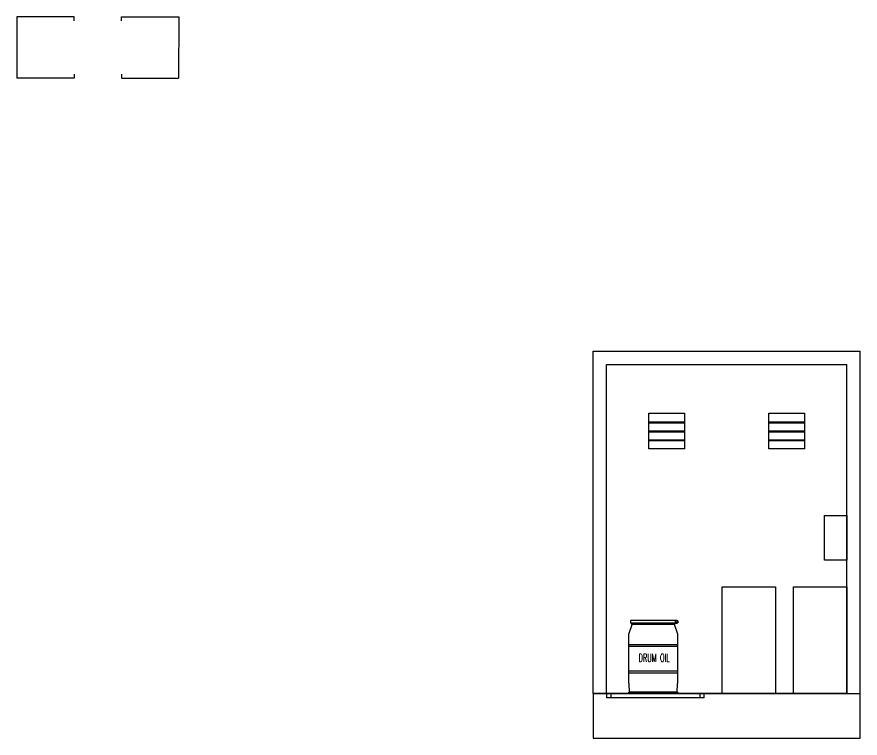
# Model space of a CAD drawing. Header units: millimetres. Extents: x -115011 to 94068, y -14280 to 53583.
# Drawn here: x 10792 to 20272, y -9581 to -1476 of the extents above; entities that cross this region are included whole.
import ezdxf

# ---------------------------------------------------------------- set-up
doc = ezdxf.new("R2010")
doc.units = ezdxf.units.MM
doc.layers.add('C NOTASI', color=3, linetype='Continuous', lineweight=5)
doc.layers.add('Edges', color=7, linetype='Continuous')
doc.styles.add('300', font='rs.shx', dxfattribs={"width": 0.6, "height": 100})

# ---------------------------------------------------------------- blocks, each defined once
blk = doc.blocks.new('plastic water drum fr')
at = {"layer": 'Edges'}
for p, q in [((-11.76, 17.52), (-11.77, 17.52)), ((-11.77, 17.52), (-11.77, 17.51)), ((-11.77, 17.52), (-11.69, 17.52)), ((-11.77, 17.51), (-11.77, 17.5)), ((-11.77, 17.51), (-11.69, 17.51)), ((-11.77, 17.5), (-11.77, 16.49)), ((-11.77, 17.5), (-11.69, 17.5)), ((-11.77, 16.49), (-11.77, 16.49)), ((-11.77, 16.48), (-11.77, 16.49)), ((-11.69, 16.49), (-11.77, 16.49)), ((-11.69, 16.49), (-11.77, 16.49)), ((-11.76, 16.48), (-11.77, 16.48)), ((-11.69, 16.48), (-11.77, 16.48)), ((-11.75, 17.53), (-11.76, 17.53)), ((-11.76, 17.53), (-11.76, 17.52)), ((-11.76, 17.53), (-11.68, 17.53)), ((-11.76, 17.52), (-11.69, 17.52)), ((-11.76, 16.47), (-11.76, 16.48)), ((-11.69, 16.48), (-11.76, 16.48)), ((-11.75, 16.47), (-11.76, 16.47)), ((-11.68, 16.47), (-11.76, 16.47)), ((-11.75, 17.53), (-11.75, 17.53)), ((-11.75, 17.53), (-11.75, 17.53)), ((-11.75, 17.53), (-11.74, 17.53)), ((-11.75, 16.47), (-11.75, 16.47)), ((-11.75, 16.47), (-11.75, 16.47)), ((-11.75, 16.47), (-11.74, 16.47)), ((-11.72, 17.53), (-11.74, 17.53)), ((-11.74, 17.53), (-11.74, 17.53)), ((-11.74, 16.47), (-11.72, 16.47)), ((-11.72, 17.53), (-11.72, 17.53)), ((-11.72, 17.53), (-11.71, 17.53)), ((-11.72, 16.47), (-11.72, 16.47)), ((-11.68, 16.47), (-11.72, 16.47)), ((-11.71, 17.53), (-11.7, 17.53)), ((-11.7, 17.53), (-11.68, 17.53)), ((-11.68, 17.53), (-11.69, 17.52)), ((-11.69, 17.52), (-11.69, 17.51)), ((-11.69, 17.52), (-11.69, 17.52)), ((-11.69, 17.52), (-10.71, 17.52)), ((-11.69, 17.52), (-10.71, 17.52)), ((-11.69, 17.51), (-11.69, 17.5)), ((-11.69, 17.51), (-10.71, 17.51)), ((-11.69, 17.5), (-11.69, 16.49)), ((-10.71, 17.5), (-11.69, 17.5)), ((-11.69, 16.49), (-11.69, 16.49)), ((-11.69, 16.48), (-11.69, 16.49)), ((-10.71, 16.49), (-11.69, 16.49)), ((-10.71, 16.49), (-11.69, 16.49)), ((-11.69, 16.48), (-11.69, 16.48)), ((-11.68, 16.47), (-11.69, 16.48)), ((-10.71, 16.48), (-11.69, 16.48)), ((-10.71, 16.48), (-11.69, 16.48)), ((-11.68, 17.53), (-11.68, 17.53)), ((-11.68, 17.53), (-11.67, 17.53)), ((-11.68, 17.53), (-10.71, 17.53)), ((-11.68, 16.47), (-11.68, 16.47)), ((-11.67, 16.47), (-11.68, 16.47)), ((-10.71, 16.47), (-11.68, 16.47)), ((-11.67, 17.53), (-11.67, 17.53)), ((-11.67, 17.53), (-11.67, 17.53)), ((-11.67, 17.53), (-11.67, 17.53)), ((-11.67, 17.53), (-11.67, 17.53)), ((-11.65, 17.53), (-11.67, 17.53)), ((-11.67, 16.47), (-11.67, 16.47)), ((-11.67, 16.47), (-11.67, 16.47)), ((-11.67, 16.47), (-11.67, 16.47)), ((-11.67, 16.47), (-11.53, 16.47)), ((-11.65, 17.53), (-11.54, 17.53)), ((-11.54, 17.55), (-11.53, 17.56)), ((-11.54, 17.53), (-11.54, 17.55)), ((-11.51, 17.53), (-11.54, 17.53)), ((-11.53, 17.6), (-11.52, 17.61)), ((-11.53, 17.59), (-11.53, 17.6)), ((-11.53, 17.58), (-11.53, 17.59)), ((-11.53, 17.56), (-11.53, 17.58)), ((-11.53, 16.45), (-11.53, 16.47)), ((-11.51, 16.47), (-11.53, 16.47)), ((-11.53, 16.43), (-11.53, 16.45)), ((-11.53, 16.42), (-11.53, 16.43)), ((-11.52, 16.4), (-11.53, 16.42)), ((-11.52, 17.63), (-11.51, 17.64)), ((-11.52, 17.61), (-11.52, 17.63)), ((-11.52, 16.39), (-11.52, 16.4)), ((-11.52, 16.39), (-11.51, 16.36)), ((-11.51, 17.65), (-11.5, 17.66)), ((-11.51, 17.64), (-11.51, 17.65)), ((-11.51, 17.53), (-11.51, 17.53)), ((-11.51, 17.53), (-11.41, 17.53)), ((-11.51, 16.47), (-11.41, 16.47)), ((-11.51, 16.47), (-11.51, 16.47)), ((-11.51, 16.35), (-11.51, 16.36)), ((-11.5, 16.34), (-11.51, 16.35)), ((-11.5, 17.66), (-11.48, 17.68)), ((-11.49, 16.33), (-11.5, 16.34)), ((-11.49, 16.32), (-11.49, 16.33)), ((-11.49, 16.32), (-11.46, 16.31)), ((-11.47, 17.68), (-11.48, 17.68)), ((-11.47, 17.68), (-11.44, 17.68)), ((-11.46, 16.31), (-11.46, 16.3)), ((-11.46, 16.3), (-11.43, 16.3)), ((-11.44, 17.68), (-11.07, 17.68)), ((-11.08, 16.3), (-11.43, 16.3)), ((-11.41, 17.57), (-11.41, 17.58)), ((-11.41, 17.58), (-11.41, 17.58)), ((-11.41, 17.56), (-11.41, 17.57)), ((-11.41, 17.55), (-11.41, 17.56)), ((-11.41, 17.55), (-11.41, 17.55)), ((-11.4, 17.55), (-11.41, 17.55)), ((-11.41, 17.55), (-11.41, 17.55)), ((-11.41, 17.55), (-11.4, 17.55)), ((-11.41, 17.54), (-11.41, 17.55)), ((-11.41, 17.55), (-11.41, 17.55)), ((-11.41, 17.53), (-11.41, 17.54)), ((-11.41, 17.54), (-11.41, 17.54)), ((-11.17, 17.54), (-11.41, 17.54)), ((-11.41, 17.53), (-11.36, 17.53)), ((-11.41, 16.46), (-11.41, 16.47)), ((-11.38, 16.47), (-11.41, 16.47)), ((-11.41, 16.46), (-11.41, 16.46)), ((-11.41, 16.45), (-11.41, 16.46)), ((-11.17, 16.46), (-11.41, 16.46)), ((-11.4, 16.45), (-11.41, 16.45)), ((-11.41, 16.44), (-11.41, 16.45)), ((-11.41, 16.45), (-11.41, 16.45)), ((-11.13, 16.44), (-11.41, 16.44)), ((-11.41, 16.43), (-11.41, 16.44)), ((-11.4, 16.42), (-11.41, 16.43)), ((-11.4, 17.55), (-11.4, 17.55)), ((-11.4, 17.55), (-11.22, 17.55)), ((-11.39, 16.45), (-11.4, 16.45)), ((-11.4, 16.42), (-11.4, 16.42)), ((-11.4, 16.42), (-11.4, 16.42)), ((-11.4, 16.42), (-11.4, 16.42)), ((-11.4, 16.41), (-11.4, 16.42)), ((-11.38, 16.44), (-11.39, 16.45)), ((-11.38, 16.47), (-11.36, 16.47)), ((-11.38, 16.47), (-11.38, 16.47)), ((-11.36, 16.44), (-11.38, 16.44)), ((-11.33, 17.53), (-11.36, 17.53)), ((-11.33, 16.47), (-11.36, 16.47)), ((-11.35, 16.44), (-11.36, 16.44)), ((-11.34, 16.44), (-11.35, 16.44)), ((-11.33, 16.44), (-11.34, 16.44)), ((-11.33, 17.53), (-11.33, 17.53)), ((-11.33, 17.53), (-11.17, 17.53)), ((-11.33, 16.47), (-11.31, 16.47)), ((-11.33, 16.47), (-11.33, 16.47)), ((-11.32, 16.44), (-11.33, 16.44)), ((-11.31, 16.44), (-11.32, 16.44)), ((-11.31, 16.47), (-11.31, 16.47)), ((-11.31, 16.47), (-11.25, 16.47)), ((-11.31, 16.44), (-11.3, 16.44)), ((-11.31, 16.44), (-11.31, 16.44)), ((-11.3, 16.44), (-11.3, 16.44)), ((-11.3, 16.44), (-11.3, 16.44)), ((-11.3, 16.44), (-11.29, 16.44)), ((-11.3, 16.44), (-11.3, 16.44)), ((-11.29, 16.44), (-11.27, 16.44)), ((-11.27, 16.44), (-11.26, 16.44)), ((-11.26, 16.44), (-11.25, 16.44)), ((-11.25, 16.47), (-11.24, 16.47)), ((-11.25, 16.44), (-11.24, 16.44)), ((-11.24, 16.47), (-11.23, 16.47)), ((-11.24, 16.47), (-11.24, 16.47)), ((-11.24, 16.44), (-11.23, 16.45)), ((-11.23, 16.47), (-11.19, 16.47)), ((-11.23, 16.45), (-11.22, 16.45)), ((-11.22, 17.55), (-11.21, 17.55)), ((-11.22, 17.55), (-11.22, 17.55)), ((-11.22, 17.55), (-11.12, 17.55)), ((-11.22, 16.45), (-11.21, 16.45)), ((-11.21, 17.55), (-11.2, 17.54)), ((-11.21, 16.45), (-11.2, 16.45)), ((-11.2, 17.54), (-11.19, 17.54)), ((-11.2, 16.45), (-11.19, 16.46)), ((-11.19, 17.54), (-11.17, 17.54)), ((-11.19, 16.47), (-11.17, 16.47)), ((-11.19, 16.46), (-11.17, 16.46)), ((-11.17, 17.53), (-11.17, 17.54)), ((-11.16, 17.53), (-11.17, 17.53)), ((-11.17, 16.47), (-11.17, 16.46)), ((-11.14, 16.47), (-11.17, 16.47)), ((-11.14, 17.53), (-11.16, 17.53)), ((-11.14, 17.53), (-11.13, 17.53)), ((-11.13, 16.47), (-11.14, 16.47)), ((-11.12, 17.53), (-11.13, 17.53)), ((-11.13, 16.47), (-11.12, 16.47)), ((-11.12, 16.45), (-11.13, 16.44)), ((-11.11, 16.44), (-11.13, 16.44)), ((-11.12, 17.55), (-11.12, 17.55)), ((-11.12, 17.55), (-11.12, 17.54)), ((-11.12, 17.55), (-11.1, 17.55)), ((-11.12, 17.54), (-11.12, 17.53)), ((-11.12, 17.53), (-11.12, 17.53)), ((-11.11, 17.53), (-11.12, 17.53)), ((-11.12, 16.47), (-11.12, 16.46)), ((-11.12, 16.47), (-11.12, 16.47)), ((-11.02, 16.47), (-11.12, 16.47)), ((-11.12, 16.46), (-11.12, 16.45)), ((-11.1, 17.53), (-11.11, 17.53)), ((-11.11, 17.53), (-11.11, 17.53)), ((-11.1, 17.53), (-11.11, 17.53)), ((-11.11, 16.44), (-11.11, 16.44)), ((-11.11, 16.44), (-11.11, 16.44)), ((-11.1, 17.55), (-11.09, 17.55)), ((-11.04, 17.53), (-11.1, 17.53)), ((-11.08, 16.3), (-11.05, 16.32)), ((-11.08, 16.3), (-11.08, 16.3)), ((-11.07, 17.68), (-11.06, 17.68)), ((-11.06, 17.68), (-11.03, 17.66)), ((-11.04, 16.33), (-11.05, 16.32)), ((-11.03, 17.53), (-11.04, 17.53)), ((-11.03, 17.53), (-11.04, 17.53)), ((-11.03, 16.34), (-11.04, 16.33)), ((-11.04, 16.33), (-11.04, 16.33)), ((-11.03, 17.66), (-11.03, 17.66)), ((-11.03, 17.66), (-11.02, 17.65)), ((-11.03, 17.53), (-11.03, 17.53)), ((-10.99, 17.53), (-11.03, 17.53)), ((-11.03, 16.34), (-11.02, 16.37)), ((-11.02, 17.65), (-11.01, 17.62)), ((-11.02, 16.47), (-11.02, 16.47)), ((-11.02, 16.47), (-10.98, 16.47)), ((-11.02, 16.47), (-11, 16.45)), ((-11.01, 16.38), (-11.02, 16.37)), ((-11.01, 17.62), (-11.01, 17.62)), ((-11.01, 17.62), (-11.01, 17.61)), ((-11.01, 17.61), (-11, 17.6)), ((-11, 16.41), (-11.01, 16.4)), ((-11.01, 16.4), (-11.01, 16.38)), ((-11, 17.6), (-11, 17.59)), ((-11, 17.59), (-11, 17.58)), ((-11, 17.58), (-11, 17.56)), ((-11, 17.56), (-11, 17.55)), ((-11, 17.55), (-10.99, 17.54)), ((-11, 16.45), (-11, 16.45)), ((-11, 16.45), (-11, 16.43)), ((-11, 16.45), (-10.88, 16.39)), ((-11, 16.43), (-11, 16.41)), ((-10.99, 17.54), (-10.99, 17.53)), ((-10.95, 17.53), (-10.99, 17.53)), ((-10.98, 16.47), (-10.92, 16.47)), ((-10.88, 17.57), (-10.95, 17.53)), ((-10.92, 17.53), (-10.95, 17.53)), ((-10.92, 17.53), (-10.92, 17.53)), ((-10.92, 17.53), (-10.91, 17.53)), ((-10.92, 16.47), (-10.91, 16.47)), ((-10.92, 16.47), (-10.92, 16.47)), ((-10.89, 17.53), (-10.91, 17.53)), ((-10.91, 16.47), (-10.9, 16.47)), ((-10.9, 16.47), (-10.89, 16.47)), ((-10.88, 17.53), (-10.89, 17.53)), ((-10.87, 16.47), (-10.89, 16.47)), ((-10.88, 17.57), (10.88, 17.57)), ((-10.88, 17.53), (-10.87, 17.53)), ((-10.44, 16.39), (-10.88, 16.39)), ((-10.85, 17.53), (-10.87, 17.53)), ((-10.87, 16.47), (-10.85, 16.47)), ((-10.87, 16.47), (-10.87, 16.47)), ((-10.85, 17.53), (-10.83, 17.53)), ((-10.85, 17.53), (-10.85, 17.53)), ((-10.85, 16.47), (-10.85, 16.47)), ((-10.85, 16.47), (-10.84, 16.47)), ((-10.84, 16.47), (-10.83, 16.47)), ((-10.83, 17.53), (-10.81, 17.53)), ((-10.83, 17.53), (-10.83, 17.53)), ((-10.81, 16.47), (-10.83, 16.47)), ((-10.8, 17.53), (-10.81, 17.53)), ((-10.81, 16.47), (-10.8, 16.47)), ((-10.81, 16.47), (-10.81, 16.47)), ((-10.79, 17.53), (-10.8, 17.53)), ((-10.8, 16.47), (-10.79, 16.47)), ((-10.79, 17.53), (-10.78, 17.53)), ((-10.79, 16.47), (-10.78, 16.47)), ((-10.77, 17.53), (-10.78, 17.53)), ((-10.76, 16.47), (-10.78, 16.47)), ((-10.76, 17.53), (-10.77, 17.53)), ((-10.74, 17.53), (-10.76, 17.53)), ((-10.76, 16.47), (-10.74, 16.47)), ((-10.76, 16.47), (-10.76, 16.47)), ((-10.72, 17.53), (-10.74, 17.53)), ((-10.74, 17.53), (-10.74, 17.53)), ((-10.74, 16.47), (-10.72, 16.47)), ((-10.74, 16.47), (-10.74, 16.47)), ((-10.71, 17.53), (-10.72, 17.53)), ((-10.71, 16.47), (-10.72, 16.47)), ((-10.71, 17.53), (-10.71, 17.53)), ((-10.71, 17.53), (-10.69, 17.53)), ((-10.7, 17.53), (-10.71, 17.53)), ((-10.71, 17.53), (-10.71, 17.52)), ((-10.71, 17.52), (-10.69, 17.52)), ((-10.71, 17.52), (-10.71, 17.51)), ((-10.71, 17.52), (-10.69, 17.52)), ((-10.71, 17.52), (-10.71, 17.52)), ((-10.71, 17.51), (-10.71, 17.5)), ((-10.71, 17.51), (-10.69, 17.51)), ((-10.71, 17.5), (-10.69, 17.5)), ((-10.71, 17.5), (-10.71, 16.49)), ((-10.71, 16.49), (-10.69, 16.49)), ((-10.71, 16.49), (-10.71, 16.49)), ((-10.71, 16.48), (-10.71, 16.49)), ((-10.71, 16.49), (-10.69, 16.49)), ((-10.71, 16.48), (-10.69, 16.48)), ((-10.71, 16.48), (-10.69, 16.48)), ((-10.71, 16.48), (-10.71, 16.48)), ((-10.71, 16.47), (-10.71, 16.48)), ((-10.71, 16.47), (-10.69, 16.47)), ((-10.71, 16.47), (-10.71, 16.47)), ((-10.7, 16.47), (-10.71, 16.47)), ((-10.69, 17.53), (-10.7, 17.53)), ((-10.69, 16.47), (-10.7, 16.47)), ((-10.69, 17.53), (-10.69, 17.52)), ((-10.69, 17.53), (-10.67, 17.53)), ((-10.69, 17.53), (-10.69, 17.53)), ((-10.68, 17.53), (-10.69, 17.53)), ((-10.69, 17.52), (-10.69, 17.51)), ((-10.69, 17.52), (-10.69, 17.52)), ((-10.69, 17.52), (-10.67, 17.52)), ((-10.69, 17.52), (-10.67, 17.52)), ((-10.69, 17.51), (-10.69, 17.5)), ((-10.69, 17.51), (-10.67, 17.51)), ((-10.67, 17.5), (-10.69, 17.5)), ((-10.69, 17.5), (-10.69, 16.49)), ((-10.67, 16.49), (-10.69, 16.49)), ((-10.69, 16.49), (-10.69, 16.49)), ((-10.69, 16.48), (-10.69, 16.49)), ((-10.69, 16.49), (-10.67, 16.49)), ((-10.69, 16.48), (-10.69, 16.48)), ((-10.69, 16.47), (-10.69, 16.48)), ((-10.69, 16.48), (-10.67, 16.48)), ((-10.69, 16.48), (-10.67, 16.48)), ((-10.69, 16.47), (-10.67, 16.47)), ((-10.69, 16.47), (-10.69, 16.47)), ((-10.69, 16.47), (-10.68, 16.47)), ((-10.69, 16.47), (-10.69, 16.47)), ((-10.68, 17.53), (-10.66, 17.53)), ((-10.68, 17.53), (-10.68, 17.53)), ((-10.68, 16.47), (-10.67, 16.47)), ((-10.68, 16.47), (-10.68, 16.47)), ((-10.67, 17.53), (-10.66, 17.53)), ((-10.67, 17.52), (-10.67, 17.53)), ((-10.67, 17.52), (-10.65, 17.52)), ((-10.67, 17.51), (-10.67, 17.52)), ((-10.67, 17.52), (-10.66, 17.52)), ((-10.67, 17.52), (-10.67, 17.52)), ((-10.67, 17.51), (-10.67, 17.5)), ((-10.67, 17.51), (-10.65, 17.51)), ((-10.65, 17.5), (-10.67, 17.5)), ((-10.67, 17.5), (-10.67, 16.49)), ((-10.65, 16.49), (-10.67, 16.49)), ((-10.67, 16.49), (-10.67, 16.49)), ((-10.67, 16.49), (-10.65, 16.49)), ((-10.67, 16.49), (-10.67, 16.48)), ((-10.67, 16.48), (-10.65, 16.48)), ((-10.67, 16.48), (-10.66, 16.48)), ((-10.67, 16.48), (-10.67, 16.48)), ((-10.67, 16.48), (-10.67, 16.47)), ((-10.67, 16.47), (-10.66, 16.47)), ((-10.67, 16.47), (-10.66, 16.47)), ((-10.66, 17.52), (-10.66, 17.53)), ((-10.66, 17.53), (-10.64, 17.53)), ((-10.65, 17.53), (-10.66, 17.53)), ((-10.66, 17.53), (-10.66, 17.53)), ((-10.66, 17.52), (-10.64, 17.52)), ((-10.65, 17.52), (-10.66, 17.52)), ((-10.65, 16.48), (-10.66, 16.48)), ((-10.66, 16.48), (-10.66, 16.47)), ((-10.66, 16.48), (-10.64, 16.48)), ((-10.66, 16.47), (-10.64, 16.47)), ((-10.66, 16.47), (-10.65, 16.47)), ((-10.66, 16.47), (-10.66, 16.47)), ((-10.66, 16.47), (-10.65, 16.47)), ((-10.65, 17.53), (-10.65, 17.53)), ((-10.64, 17.53), (-10.65, 17.53)), ((-10.65, 17.52), (-10.64, 17.52)), ((-10.65, 17.51), (-10.65, 17.52)), ((-10.65, 17.51), (-10.65, 17.5)), ((-10.65, 17.51), (-10.64, 17.51)), ((-10.65, 17.5), (-10.64, 17.5)), ((-10.65, 17.5), (-10.65, 16.49)), ((-10.65, 16.49), (-10.64, 16.49)), ((-10.65, 16.49), (-10.65, 16.49)), ((-10.65, 16.49), (-10.65, 16.48)), ((-10.65, 16.49), (-10.64, 16.49)), ((-10.65, 16.48), (-10.64, 16.48)), ((-10.65, 16.47), (-10.65, 16.47)), ((-10.65, 16.47), (-10.64, 16.47)), ((-10.64, 17.53), (-10.63, 17.53)), ((-10.64, 17.52), (-10.64, 17.53)), ((-10.63, 17.53), (-10.64, 17.53)), ((-10.64, 17.52), (-10.64, 17.52)), ((-10.64, 17.52), (-10.63, 17.52)), ((-10.64, 17.51), (-10.64, 17.52)), ((-10.64, 17.52), (-10.62, 17.52)), ((-10.64, 17.51), (-10.64, 17.5)), ((-10.64, 17.51), (-10.62, 17.51)), ((-10.64, 17.5), (-10.62, 17.5)), ((-10.64, 17.5), (-10.64, 16.49)), ((-10.62, 16.49), (-10.64, 16.49)), ((-10.64, 16.49), (-10.64, 16.49)), ((-10.64, 16.48), (-10.64, 16.49)), ((-10.64, 16.49), (-10.62, 16.49)), ((-10.64, 16.48), (-10.64, 16.48)), ((-10.64, 16.47), (-10.64, 16.48)), ((-10.64, 16.48), (-10.63, 16.48)), ((-10.64, 16.48), (-10.62, 16.48)), ((-10.64, 16.47), (-10.63, 16.47)), ((-10.64, 16.47), (-10.64, 16.47)), ((-10.64, 16.47), (-10.63, 16.47)), ((-10.64, 16.47), (-10.62, 16.47)), ((-10.63, 17.53), (-10.62, 17.53)), ((-10.63, 17.53), (-10.63, 17.52)), ((-10.62, 17.53), (-10.63, 17.53)), ((-10.63, 17.52), (-10.61, 17.52)), ((-10.63, 17.52), (-10.62, 17.52)), ((-10.62, 16.48), (-10.63, 16.48)), ((-10.63, 16.48), (-10.63, 16.47)), ((-10.63, 16.48), (-10.61, 16.48)), ((-10.63, 16.47), (-10.62, 16.47)), ((-10.63, 16.47), (-10.62, 16.47)), ((-10.61, 17.52), (-10.62, 17.53)), ((-10.62, 17.53), (-10.61, 17.53)), ((-10.61, 17.53), (-10.62, 17.53)), ((-10.62, 17.53), (-10.62, 17.53)), ((-10.62, 17.52), (-10.61, 17.52)), ((-10.62, 17.52), (-10.62, 17.51)), ((-10.62, 17.51), (-10.62, 17.5)), ((-10.62, 17.51), (-10.61, 17.51)), ((-10.61, 17.5), (-10.62, 17.5)), ((-10.62, 17.5), (-10.62, 16.49)), ((-10.61, 16.49), (-10.62, 16.49)), ((-10.62, 16.49), (-10.62, 16.49)), ((-10.62, 16.49), (-10.62, 16.48)), ((-10.62, 16.49), (-10.61, 16.49)), ((-10.61, 16.48), (-10.62, 16.47)), ((-10.62, 16.48), (-10.61, 16.48)), ((-10.62, 16.47), (-10.61, 16.47)), ((-10.61, 16.47), (-10.62, 16.47)), ((-10.62, 16.47), (-10.62, 16.47)), ((-10.62, 16.47), (-10.62, 16.47)), ((-10.61, 17.53), (-10.6, 17.53)), ((-10.6, 17.52), (-10.61, 17.53)), ((-10.6, 17.53), (-10.61, 17.53)), ((-10.61, 17.53), (-10.61, 17.53)), ((-10.61, 17.53), (-10.61, 17.53)), ((-10.61, 17.52), (-10.6, 17.52)), ((-10.61, 17.52), (-10.61, 17.52)), ((-10.61, 17.52), (-10.6, 17.52)), ((-10.61, 17.51), (-10.61, 17.52)), ((-10.61, 17.51), (-10.61, 17.5)), ((-10.61, 17.51), (-10.6, 17.51)), ((-10.61, 17.5), (-10.6, 17.5)), ((-10.61, 17.5), (-10.61, 16.49)), ((-10.61, 16.49), (-10.6, 16.49)), ((-10.61, 16.49), (-10.61, 16.49)), ((-10.61, 16.49), (-10.6, 16.49)), ((-10.61, 16.49), (-10.61, 16.48)), ((-10.61, 16.48), (-10.6, 16.48)), ((-10.61, 16.48), (-10.6, 16.48)), ((-10.61, 16.48), (-10.61, 16.48)), ((-10.61, 16.47), (-10.6, 16.48)), ((-10.6, 16.47), (-10.61, 16.47)), ((-10.61, 16.47), (-10.6, 16.47)), ((-10.61, 16.47), (-10.61, 16.47)), ((-10.61, 16.47), (-10.61, 16.47)), ((-10.6, 17.53), (-10.59, 17.52)), ((-10.6, 17.53), (-10.6, 17.53)), ((-10.6, 17.53), (-10.59, 17.53)), ((-10.59, 17.53), (-10.6, 17.53)), ((-10.6, 17.53), (-10.6, 17.53)), ((-10.6, 17.52), (-10.6, 17.52)), ((-10.6, 17.52), (-10.59, 17.52)), ((-10.6, 17.52), (-10.59, 17.52)), ((-10.6, 17.51), (-10.6, 17.52)), ((-10.6, 17.51), (-10.6, 17.5)), ((-10.6, 17.51), (-10.59, 17.51)), ((-10.6, 17.5), (-10.59, 17.5)), ((-10.6, 17.5), (-10.6, 16.49)), ((-10.59, 16.49), (-10.6, 16.49)), ((-10.6, 16.49), (-10.6, 16.49)), ((-10.6, 16.48), (-10.6, 16.49)), ((-10.6, 16.49), (-10.59, 16.49)), ((-10.6, 16.48), (-10.6, 16.48)), ((-10.6, 16.48), (-10.59, 16.48)), ((-10.6, 16.48), (-10.59, 16.48)), ((-10.59, 16.48), (-10.6, 16.47)), ((-10.59, 16.47), (-10.6, 16.47)), ((-10.6, 16.47), (-10.59, 16.47)), ((-10.6, 16.47), (-10.6, 16.47)), ((-10.6, 16.47), (-10.6, 16.47)), ((-10.59, 17.52), (-10.59, 17.53)), ((-10.59, 17.52), (-10.59, 17.52)), ((-10.59, 17.52), (-10.59, 17.52)), ((-10.59, 17.52), (-10.58, 17.52)), ((-10.58, 17.52), (-10.59, 17.52)), ((-10.59, 17.52), (-10.59, 17.51)), ((-10.59, 17.51), (-10.59, 17.5)), ((-10.59, 17.51), (-10.58, 17.51)), ((-10.58, 17.5), (-10.59, 17.5)), ((-10.59, 17.5), (-10.59, 16.49)), ((-10.58, 16.49), (-10.59, 16.49)), ((-10.59, 16.49), (-10.59, 16.49)), ((-10.59, 16.49), (-10.59, 16.48)), ((-10.59, 16.49), (-10.58, 16.49)), ((-10.58, 16.48), (-10.59, 16.48)), ((-10.59, 16.48), (-10.59, 16.47)), ((-10.59, 16.48), (-10.59, 16.48)), ((-10.59, 16.48), (-10.59, 16.48)), ((-10.59, 16.48), (-10.58, 16.48)), ((-10.58, 17.51), (-10.58, 17.52)), ((-10.58, 17.51), (-10.58, 17.5)), ((-10.58, 17.5), (-10.58, 16.49)), ((-10.58, 16.49), (-10.58, 16.49)), ((-10.58, 16.49), (-10.58, 16.48)), ((-10.35, 15.91), (-10.44, 16.39)), ((-10.44, 16.39), (10.44, 16.39)), ((10.35, 15.91), (10.44, 16.39)), ((10.44, 16.39), (10.88, 16.39)), ((10.88, 17.57), (11.02, 17.49)), ((11.02, 16.47), (10.88, 16.39)), ((11.02, 17.49), (11.02, 16.47)), ((-11.82, 10.97), (-10.21, 15.71)), ((-10.35, 15.71), (-10.35, 15.91)), ((-10.35, 15.71), (-10.21, 15.71)), ((-10.21, 15.71), (10.21, 15.71)), ((10.21, 15.71), (10.35, 15.71)), ((11.82, 10.97), (10.21, 15.71)), ((10.35, 15.71), (10.35, 15.91)), ((-11.82, 5.94), (-11.82, 10.97)), ((11.82, 5.94), (11.82, 10.97)), ((-11.87, 5.02), (-11.87, 5.94)), ((-11.82, 5.94), (-11.87, 5.94)), ((-11.87, 5.02), (-11.82, 5.02)), ((-11.82, 5.94), (11.82, 5.94)), ((-11.82, -6.85), (-11.82, 5.02)), ((-11.82, 5.02), (11.82, 5.02)), ((11.87, 5.94), (11.82, 5.94)), ((11.82, 5.02), (11.87, 5.02)), ((11.82, -6.85), (11.82, 5.02)), ((11.87, 5.02), (11.87, 5.94)), ((-11.87, -7.77), (-11.87, -6.85)), ((-11.82, -6.85), (-11.87, -6.85)), ((-11.87, -7.77), (-11.82, -7.77)), ((-11.82, -6.85), (11.82, -6.85)), ((-11.82, -11.35), (-11.82, -7.77)), ((-11.82, -7.77), (11.82, -7.77)), ((11.87, -6.85), (11.82, -6.85)), ((11.82, -7.77), (11.87, -7.77)), ((11.82, -11.35), (11.82, -7.77)), ((11.87, -7.77), (11.87, -6.85)), ((-11.81, -11.9), (-11.82, -11.35)), ((-11.78, -12.44), (-11.81, -11.9)), ((11.78, -12.44), (11.81, -11.9)), ((11.81, -11.9), (11.82, -11.35)), ((-11.74, -12.98), (-11.78, -12.44)), ((-11.48, -16.92), (-11.74, -12.98)), ((11.48, -16.92), (11.74, -12.98)), ((11.74, -12.98), (11.78, -12.44)), ((-12.08, -17.68), (-12.08, -17.28)), ((-11.88, -17.28), (-12.08, -17.28)), ((-12.08, -17.68), (12.08, -17.68)), ((-11.88, -17.28), (-11.78, -16.92)), ((-11.88, -17.28), (11.88, -17.28)), ((-11.48, -16.92), (-11.78, -16.92)), ((-11.48, -16.92), (11.48, -16.92)), ((11.78, -16.92), (11.48, -16.92)), ((11.88, -17.28), (11.78, -16.92)), ((12.08, -17.28), (11.88, -17.28)), ((12.08, -17.68), (12.08, -17.28))]:
    blk.add_line(p, q, dxfattribs=at)

msp = doc.modelspace()

# ---------------------------------------------------------------- linework, layer by layer
for points in [[(11436.5, -1521.2), (11436.5, -1476.2), (10836.5, -1476.2), (10791.5, -1476.2), (10792.6, -2166.6)], [(11966.1, -1521.2), (11966.1, -1476.2), (12566.1, -1476.2), (12611.1, -1476.2), (12610.1, -2166.6)], [(11436.5, -2121.6), (11436.5, -2166.6), (10792.6, -2166.6)], [(11966.1, -2121.6), (11966.1, -2166.6), (12610.1, -2166.6)], [(17272, -9081.2), (17272, -5231.2)], [(17272, -5231.2), (20272, -5231.2)], [(20272, -9081.2), (20272, -5231.2)], [(17422, -9081.2), (17422, -5381.2)], [(17422, -5381.2), (20122, -5381.2)], [(20122, -9081.2), (20122, -5381.2)], [(17897, -5931.2), (18297, -5931.2), (18297, -6331.2), (17897, -6331.2), (17897, -5931.2)], [(19247, -5931.2), (19647, -5931.2), (19647, -6331.2), (19247, -6331.2), (19247, -5931.2)], [(17897, -6027.9), (18297, -6027.9)], [(17897, -6037.9), (18297, -6037.9)], [(19247, -6027.9), (19647, -6027.9)], [(19247, -6037.9), (19647, -6037.9)], [(17897, -6127.9), (18297, -6127.9)], [(17897, -6137.9), (18297, -6137.9)], [(19247, -6127.9), (19647, -6127.9)], [(19247, -6137.9), (19647, -6137.9)], [(17897, -6227.9), (18297, -6227.9)], [(17897, -6237.9), (18297, -6237.9)], [(19247, -6227.9), (19647, -6227.9)], [(19247, -6237.9), (19647, -6237.9)], [(19872.1, -7081.2), (20122.1, -7081.2), (20122.1, -7581.2), (19872.1, -7581.2), (19872.1, -7081.2)], [(17272, -9081.2), (17422, -9081.2)], [(17422, -9081.2), (17272, -9081.2)], [(17272, -9081.2), (17272, -9581.2), (20272, -9581.2), (20272, -9081.2)], [(17422, -9081.2), (17422, -9129.4)], [(17422, -9081.2), (18472, -9081.2)], [(18472, -9081.2), (17422, -9081.2)], [(17472, -9129.4), (17472, -9081.2)], [(20022.1, -9081.2), (18472, -9081.2)], [(18472, -9129.4), (18472, -9081.2)], [(18472, -9081.2), (20272, -9081.2)], [(18520.2, -9129.4), (18520.2, -9081.2)], [(18520.2, -9129.4), (17422, -9129.4)]]:
    msp.add_lwpolyline(points)
for points in [[(18722.2, -7881.2), (19322.1, -7881.2), (19322.1, -9080.8), (18722.2, -9080.8)], [(19522, -7881.6), (20121.9, -7881.6), (20121.9, -9081.2), (19522, -9081.2)]]:
    msp.add_lwpolyline(points, close=True)

# ---------------------------------------------------------------- block references
at = {"xscale": -23.26887207522599, "yscale": 23.26887207522599, "zscale": 23.26887207522599}
msp.add_blockref('plastic water drum fr', (17947, -8669.7), dxfattribs=at)

# ---------------------------------------------------------------- texts
at = {"layer": 'C NOTASI', "color": 3, "insert": (17956.4, -8678), "char_height": 90, "width": 569.052, "attachment_point": 5, "style": '300'}
msp.add_mtext('\\A1;DRUM OIL', dxfattribs=at)

doc.saveas('drawing.dxf')
